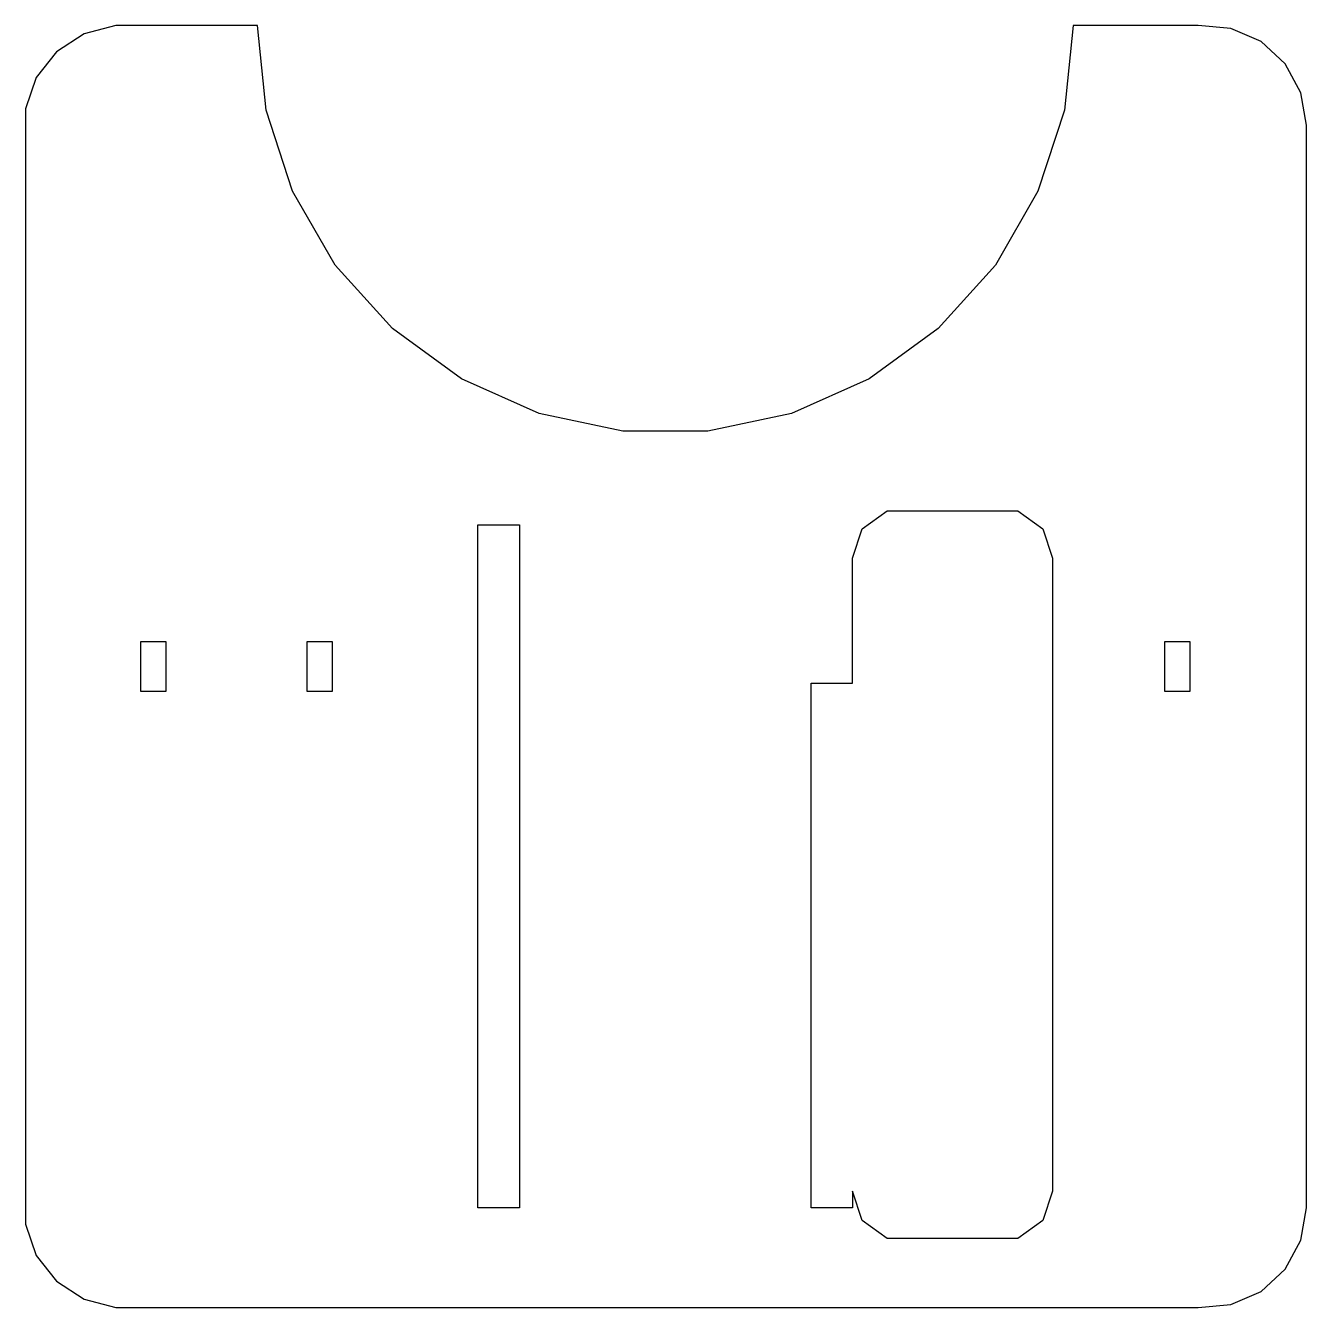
# Model space of a CAD drawing. Header units: metres. Extents: x 0.1 to 77, y 0 to 77.
import ezdxf

# ---------------------------------------------------------------- set-up
doc = ezdxf.new("R2010")
doc.units = ezdxf.units.M

msp = doc.modelspace()

# ---------------------------------------------------------------- linework, layer by layer
for p, q in [((5.505, 76.98), (3.59, 76.495)), ((14.002, 76.98), (5.505, 76.98)), ((14.535, 71.906), (14.002, 76.98)), ((62.998, 76.98), (62.465, 71.906)), ((70.504, 76.98), (62.998, 76.98)), ((72.473, 76.816), (70.504, 76.98)), ((3.59, 76.495), (1.936, 75.414)), ((74.282, 76.023), (72.473, 76.816)), ((75.735, 74.685), (74.282, 76.023)), ((1.936, 75.414), (0.723, 73.856)), ((76.675, 72.948), (75.735, 74.685)), ((0.723, 73.856), (0.082, 71.988)), ((77, 71), (76.675, 72.948)), ((0.082, 71.988), (0.082, 5.012)), ((16.118, 67.035), (14.535, 71.906)), ((62.465, 71.906), (60.882, 67.035)), ((77, 6), (77, 71)), ((18.679, 62.599), (16.118, 67.035)), ((60.882, 67.035), (58.321, 62.599)), ((22.106, 58.793), (18.679, 62.599)), ((58.321, 62.599), (54.894, 58.793)), ((26.25, 55.782), (22.106, 58.793)), ((54.894, 58.793), (50.75, 55.782)), ((30.929, 53.699), (26.25, 55.782)), ((50.75, 55.782), (46.071, 53.699)), ((35.939, 52.634), (30.929, 53.699)), ((46.071, 53.699), (41.061, 52.634)), ((41.061, 52.634), (35.939, 52.634)), ((50.323, 46.763), (51.823, 47.853)), ((51.823, 47.853), (59.677, 47.853)), ((59.677, 47.853), (61.177, 46.763)), ((27.25, 6), (27.25, 47)), ((27.25, 47), (29.75, 47)), ((29.75, 47), (29.75, 6)), ((49.75, 45), (50.323, 46.763)), ((61.177, 46.763), (61.75, 45)), ((49.75, 37.5), (49.75, 45)), ((61.75, 45), (61.75, 7)), ((7, 37), (7, 40)), ((7, 40), (8.5, 40)), ((8.5, 40), (8.5, 37)), ((17, 37), (17, 40)), ((17, 40), (18.5, 40)), ((18.5, 40), (18.5, 37)), ((68.5, 37), (68.5, 40)), ((68.5, 40), (70, 40)), ((70, 40), (70, 37)), ((8.5, 37), (7, 37)), ((18.5, 37), (17, 37)), ((47.25, 6), (47.25, 37.5)), ((47.25, 37.5), (49.75, 37.5)), ((70, 37), (68.5, 37)), ((50.323, 5.237), (49.75, 7)), ((49.75, 7), (49.75, 6)), ((61.75, 7), (61.177, 5.237)), ((29.75, 6), (27.25, 6)), ((49.75, 6), (47.25, 6)), ((76.675, 4.052), (77, 6)), ((0.082, 5.012), (0.723, 3.144)), ((51.823, 4.147), (50.323, 5.237)), ((61.177, 5.237), (59.677, 4.147)), ((59.677, 4.147), (51.823, 4.147)), ((75.735, 2.315), (76.675, 4.052)), ((0.723, 3.144), (1.936, 1.586)), ((74.282, 0.977), (75.735, 2.315)), ((1.936, 1.586), (3.59, 0.505)), ((72.473, 0.184), (74.282, 0.977)), ((3.59, 0.505), (5.505, 0.02)), ((5.505, 0.02), (70.504, 0.02)), ((70.504, 0.02), (72.473, 0.184))]:
    msp.add_line(p, q)

doc.saveas('drawing.dxf')
